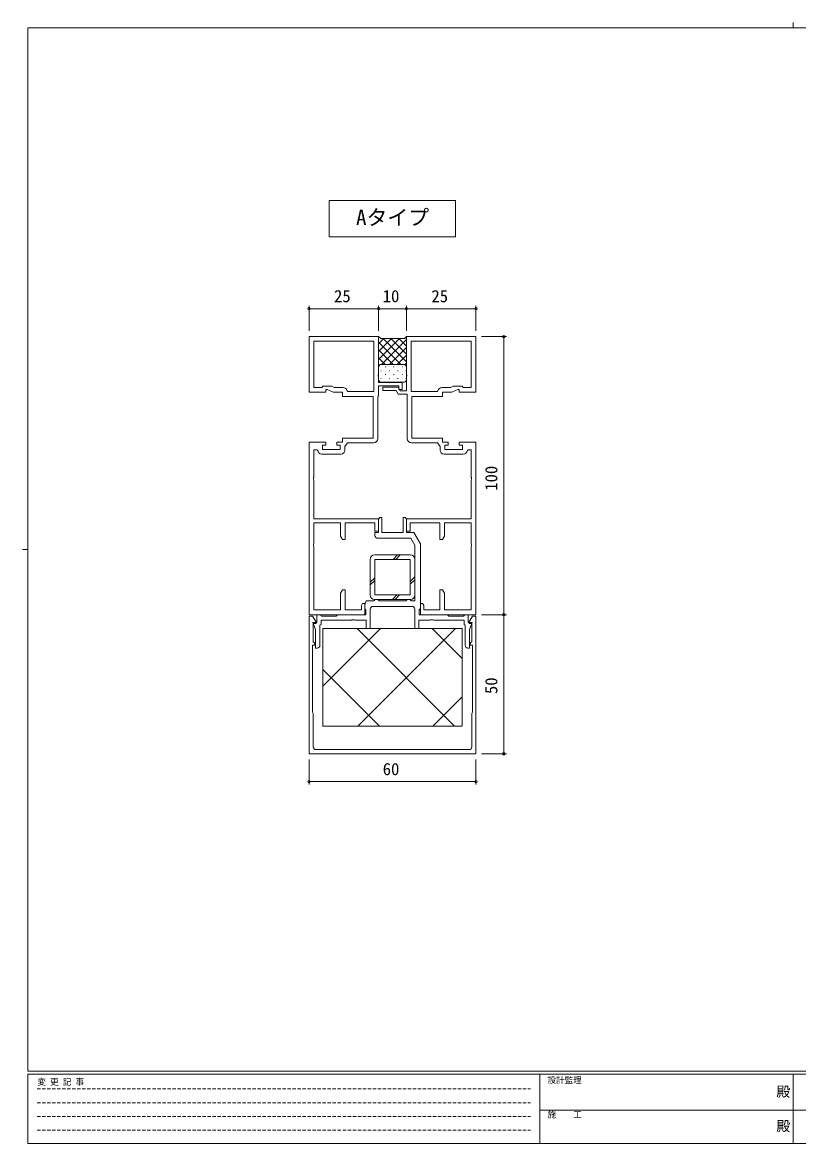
# Model space of a CAD drawing. Units: millimetres on the paper. Extents: x -283 to 283, y -202 to 202.
# Drawn here: x -283.4 to -4.4, y -201.5 to 201.5 of the extents above; entities that cross this region are included whole.
import ezdxf
from ezdxf.enums import TextEntityAlignment as Align

# ---------------------------------------------------------------- set-up
doc = ezdxf.new("R2010")
doc.units = ezdxf.units.MM
doc.linetypes.add('DASHED1', pattern=[1.8, 1.2, -0.6])
for name, color, linetype, lineweight in [('0-0_0', 3, 'Continuous', 9), ('0-1_USER1', 4, 'Continuous', 9), ('0-2_YKK_ZWAK', 6, 'Continuous', 9), ('0-3_YKK_11', 7, 'Continuous', 9), ('0-4_YKK_12', 7, 'Continuous', 9)]:
    doc.layers.add(name, color=color, linetype=linetype, lineweight=lineweight)
doc.styles.add('ＭＳ ゴシック', font='')
doc.styles.get('ＭＳ ゴシック').set_extended_font_data('MS Gothic')

msp = doc.modelspace()

# ---------------------------------------------------------------- linework, layer by layer
at = {"layer": '0-0_0'}
msp.add_lwpolyline([(-173.083, 137.473), (-127.714, 137.473), (-127.714, 124.454), (-173.083, 124.454)], close=True, dxfattribs=at)
at = {"layer": '0-1_USER1'}
for p, q in [((-155.363, 86.022), (-153.539, 87.846)), ((-155.363, 83.193), (-150.71, 87.846)), ((-155.363, 80.365), (-147.882, 87.846)), ((-147.339, 78.596), (-155.363, 86.621)), ((-154.303, 78.596), (-145.363, 87.537)), ((-145.363, 79.449), (-153.76, 87.846)), ((-151.475, 78.596), (-145.363, 84.708)), ((-145.363, 82.278), (-150.932, 87.846)), ((-145.363, 85.106), (-148.103, 87.846)), ((-145.363, 87.934), (-145.694, 88.265)), ((-150.167, 78.596), (-155.363, 83.792)), ((-152.995, 78.596), (-155.363, 80.964)), ((-148.646, 78.596), (-145.363, 81.88)), ((-155.262, 78.034), (-155.363, 78.135)), ((-155.363, 77.596), (-155.363, 73.154)), ((-146.363, 78.596), (-154.363, 78.596)), ((-154.363, 78.596), (-146.363, 78.596)), ((-153.003, 77.726), (-152.803, 77.726)), ((-149.973, 77.726), (-149.773, 77.726)), ((-146.943, 77.726), (-146.743, 77.726)), ((-145.921, 78.493), (-145.363, 79.051)), ((-145.363, 73.154), (-145.363, 77.596)), ((-154.618, 76.311), (-154.418, 76.311)), ((-154.618, 73.481), (-154.418, 73.481)), ((-153.003, 74.896), (-152.803, 74.896)), ((-151.588, 76.311), (-151.388, 76.311)), ((-151.588, 73.481), (-151.388, 73.481)), ((-149.973, 74.896), (-149.773, 74.896)), ((-148.558, 76.311), (-148.358, 76.311)), ((-148.558, 73.481), (-148.358, 73.481)), ((-146.943, 74.896), (-146.743, 74.896)), ((-145.528, 76.311), (-145.363, 76.311)), ((-145.528, 73.481), (-145.363, 73.481)), ((-154.363, 72.154), (-146.163, 72.154)), ((-158.363, 8.496), (-158.363, -4.304)), ((-143.963, 10.096), (-156.763, 10.096)), ((-150.168, 8.496), (-148.568, 10.096)), ((-149.168, 8.496), (-147.568, 10.096)), ((-142.363, -4.304), (-142.363, 8.496)), ((-158.363, 0.301), (-156.763, 1.901)), ((-158.363, -0.699), (-156.763, 0.901)), ((-143.963, 0.559), (-142.363, 2.159)), ((-143.963, -0.441), (-142.363, 1.159)), ((-156.763, -5.904), (-143.963, -5.904)), ((-150.425, -5.904), (-148.825, -4.304)), ((-149.425, -5.904), (-147.825, -4.304)), ((-175.363, -37.046), (-154.721, -16.404)), ((-128.069, -51.404), (-163.069, -16.404)), ((-162.78, -51.404), (-127.78, -16.404)), ((-125.363, -27.168), (-136.128, -16.404)), ((-155.009, -51.404), (-175.363, -31.05)), ((-135.839, -51.404), (-125.363, -40.927))]:
    msp.add_line(p, q, dxfattribs=at)
for points in [[(-145.363, 88.596), (-146.113, 87.846), (-154.613, 87.846), (-155.363, 88.596), (-155.363, 77.596)], [(-145.363, 77.596), (-145.363, 88.596), (-146.113, 87.846), (-154.613, 87.846), (-155.363, 88.596)]]:
    msp.add_lwpolyline(points, dxfattribs=at)
for points in [[(-156.763, 8.496), (-156.763, -4.304), (-143.963, -4.304), (-143.963, 8.496)], [(-125.363, -51.404), (-175.363, -51.404), (-175.363, -16.404), (-125.363, -16.404)]]:
    msp.add_lwpolyline(points, close=True, dxfattribs=at)
for centre, radius, start, end in [((-154.363, 77.596), 1, 90, 180), ((-154.363, 77.596), 1, 90, 180), ((-146.363, 77.596), 1, 0, 90), ((-146.363, 77.596), 1, 0, 90), ((-154.363, 73.154), 1, 180, 270), ((-146.305, 73.088), 0.945, 278.65949, 4.02089), ((-156.763, 8.496), 1.6, 90, 180), ((-143.963, 8.496), 1.6, 0, 90), ((-156.763, -4.304), 1.6, 180, 270), ((-143.963, -4.304), 1.6, 270, 0)]:
    msp.add_arc(centre, radius, start, end, dxfattribs=at)
at = {"layer": '0-2_YKK_ZWAK'}
for p, q in [((-180.363, 90.596), (-180.363, 99.596)), ((-180.363, 98.596), (-155.363, 98.596)), ((-155.363, 90.596), (-155.363, 99.596)), ((-155.363, 90.596), (-155.363, 99.596)), ((-155.363, 98.596), (-145.363, 98.596)), ((-145.363, 90.596), (-145.363, 99.596)), ((-145.363, 90.596), (-145.363, 99.596)), ((-145.363, 98.596), (-120.363, 98.596)), ((-120.363, 90.596), (-120.363, 99.596)), ((-118.363, 88.596), (-109.363, 88.596)), ((-110.363, -11.404), (-110.363, 88.596)), ((-118.363, -11.404), (-109.363, -11.404)), ((-118.363, -11.404), (-109.363, -11.404)), ((-110.363, -61.404), (-110.363, -11.404)), ((-180.363, -63.404), (-180.363, -72.404)), ((-120.363, -63.404), (-120.363, -72.404)), ((-118.363, -61.404), (-109.363, -61.404)), ((-180.363, -71.404), (-120.363, -71.404))]:
    msp.add_line(p, q, dxfattribs=at)
for centre in [(-180.363, 98.596), (-155.363, 98.596), (-155.363, 98.596), (-145.363, 98.596), (-145.363, 98.596), (-120.363, 98.596), (-110.363, 88.596), (-110.363, -11.404), (-110.363, -11.404), (-110.363, -61.404), (-180.363, -71.404), (-120.363, -71.404)]:
    msp.add_circle(centre, 0.425, dxfattribs=at)
at = {"layer": '0-3_YKK_11'}
for p, q in [((-157.063, 86.896), (-178.663, 86.896)), ((-122.063, 86.896), (-143.663, 86.896)), ((-168.963, 46.296), (-175.763, 46.296)), ((-131.763, 46.296), (-124.963, 46.296)), ((-177.863, -59.904), (-122.863, -59.904))]:
    msp.add_line(p, q, dxfattribs=at)
for points in [[(-180.363, -11.404), (-180.363, 50.596), (-174.363, 50.596), (-174.363, 49.596), (-175.563, 49.596), (-175.563, 47.996), (-169.163, 47.996), (-169.163, 49.596), (-170.363, 49.596), (-170.363, 50.596), (-168.363, 50.596), (-168.363, 52.096), (-157.363, 52.096), (-157.363, 67.096), (-168.363, 67.096), (-168.363, 68.596), (-171.718, 68.596), (-173.863, 69.596), (-174.363, 69.596), (-174.363, 68.596), (-180.363, 68.596), (-180.363, 88.596), (-155.363, 88.596), (-155.363, 75.055), (-155.483, 74.871), (-155.483, 74.321), (-155.363, 74.138), (-155.363, 72.096), (-146.863, 72.096), (-146.863, 69.596), (-148.063, 69.596), (-148.063, 70.896), (-155.363, 70.896), (-155.363, 67.296), (-155.513, 67.103), (-155.663, 66.909), (-155.663, 51.896)], [(-157.063, 86.896), (-178.663, 86.896), (-178.663, 70.296), (-175.763, 70.296), (-175.363, 70.696), (-172.199, 70.696), (-171.342, 70.296), (-168.163, 70.296)], [(-166.684, 69.046), (-166.388, 68.796), (-157.063, 68.796), (-157.063, 86.896)], [(-120.363, -11.404), (-120.363, 50.596), (-126.363, 50.596), (-126.363, 49.596), (-125.163, 49.596), (-125.163, 47.996), (-131.563, 47.996), (-131.563, 49.596), (-130.363, 49.596), (-130.363, 50.596), (-132.363, 50.596), (-132.363, 52.096), (-143.363, 52.096), (-143.363, 67.096), (-132.363, 67.096), (-132.363, 68.596), (-129.008, 68.596), (-126.863, 69.596), (-126.363, 69.596), (-126.363, 68.596), (-120.363, 68.596), (-120.363, 88.596), (-145.363, 88.596), (-145.363, 75.055), (-145.243, 74.871), (-145.243, 74.321), (-145.363, 74.138), (-145.363, 69.096), (-147.612, 69.096), (-148.363, 70.396), (-153.863, 70.396), (-153.863, 69.196), (-149.056, 69.196), (-148.305, 67.896), (-145.063, 67.896), (-145.063, 51.896)], [(-122.063, 86.896), (-143.663, 86.896), (-143.663, 68.796), (-134.338, 68.796), (-134.042, 69.046)], [(-132.563, 70.296), (-129.384, 70.296), (-128.527, 70.696), (-125.363, 70.696), (-124.963, 70.296), (-122.063, 70.296), (-122.063, 86.896)], [(-157.163, 50.396), (-166.563, 50.396), (-167.463, 49.111), (-167.463, 47.796)], [(-143.563, 50.396), (-134.163, 50.396), (-133.263, 49.111), (-133.263, 47.796)], [(-177.254, 47.63), (-177.552, 47.896), (-178.663, 47.896), (-178.663, 38.055), (-178.783, 37.871), (-178.783, 37.321), (-178.663, 37.138), (-178.663, 23.096), (-155.363, 23.096), (-155.363, 18.596), (-156.663, 18.596), (-156.663, 21.596), (-167.363, 21.596), (-167.363, 15.596), (-168.363, 15.596), (-169.063, 16.809), (-169.063, 21.596), (-178.663, 21.596), (-178.663, 14.055), (-178.783, 13.871), (-178.783, 13.321), (-178.663, 13.138), (-178.663, -9.704), (-169.063, -9.704), (-169.063, -3.616), (-168.363, -2.404), (-167.363, -2.404), (-167.363, -9.704), (-161.563, -9.704), (-161.563, -8.097), (-161.163, -7.404), (-160.363, -7.404), (-160.363, -11.404), (-180.363, -11.404)], [(-123.472, 47.63), (-123.174, 47.896), (-122.063, 47.896), (-122.063, 38.055), (-121.943, 37.871), (-121.943, 37.321), (-122.063, 37.138), (-122.063, 23.096), (-145.363, 23.096), (-145.363, 18.596), (-144.063, 18.596), (-144.063, 21.596), (-133.363, 21.596), (-133.363, 15.596), (-132.363, 15.596), (-131.663, 16.809), (-131.663, 21.596), (-122.063, 21.596), (-122.063, 14.055), (-121.943, 13.871), (-121.943, 13.321), (-122.063, 13.138), (-122.063, -9.704), (-131.663, -9.704), (-131.663, -3.616), (-132.363, -2.404), (-133.363, -2.404), (-133.363, -9.704), (-139.163, -9.704), (-139.163, -8.097), (-139.563, -7.404), (-140.363, -7.404), (-140.363, -11.404), (-120.363, -11.404)], [(-156.663, 17.096), (-156.663, 18.096), (-155.363, 18.096), (-155.363, 22.904), (-154.963, 23.596), (-154.163, 23.596), (-154.163, 18.096), (-146.563, 18.096), (-146.563, 23.596), (-145.763, 23.596), (-145.363, 22.904), (-145.363, 18.096), (-142.672, 18.096), (-140.363, 14.096)], [(-177.463, -23.404), (-178.063, -23.404), (-178.063, -16.754), (-178.991, -14.204), (-177.563, -14.204), (-177.563, -11.404), (-176.363, -11.404), (-176.063, -11.704), (-175.863, -11.904), (-170.563, -11.904), (-170.363, -11.704), (-170.063, -11.404), (-159.963, -11.404), (-159.963, -9.604), (-160.163, -9.404), (-160.363, -9.204), (-160.363, -7.904), (-159.817, -6.404), (-157.063, -6.404), (-156.863, -6.204), (-156.563, -5.904), (-155.663, -5.904), (-155.363, -6.204), (-155.163, -6.404), (-145.563, -6.404), (-145.363, -6.204), (-145.063, -5.904), (-144.163, -5.904), (-143.863, -6.204), (-143.663, -6.404), (-142.363, -6.404), (-142.363, 13.561), (-143.827, 16.096), (-155.663, 16.096)], [(-140.363, 14.096), (-140.363, -9.204), (-140.563, -9.404), (-140.763, -9.604), (-140.763, -11.404), (-130.663, -11.404), (-130.363, -11.704), (-130.163, -11.904), (-124.863, -11.904), (-124.663, -11.704), (-124.363, -11.404), (-123.163, -11.404), (-123.163, -14.204), (-121.735, -14.204), (-122.663, -16.754), (-122.663, -23.404), (-123.263, -23.404)], [(-120.363, -61.404), (-180.363, -61.404), (-180.363, -11.904), (-179.063, -11.904), (-177.74, -14.195), (-177.936, -14.536), (-178.863, -14.536), (-178.863, -21.104), (-178.563, -21.404), (-178.263, -21.704), (-178.263, -22.404), (-179.163, -22.404), (-179.163, -46.404), (-178.863, -46.923), (-178.863, -58.904)], [(-158.363, -9.404), (-158.363, -16.404), (-159.863, -16.404), (-159.863, -13.404), (-163.692, -13.404), (-163.884, -13.261), (-164.842, -13.261), (-165.034, -13.404), (-176.063, -13.404), (-176.063, -14.873), (-176.463, -15.104), (-176.463, -22.404)], [(-143.363, -8.404), (-150.363, -8.404), (-157.363, -8.404)], [(-124.263, -22.404), (-124.263, -15.104), (-124.663, -14.873), (-124.663, -13.404), (-135.692, -13.404), (-135.884, -13.261), (-136.842, -13.261), (-137.034, -13.404), (-140.863, -13.404), (-140.863, -16.404), (-142.363, -16.404), (-142.363, -9.404)], [(-121.863, -58.904), (-121.863, -46.923), (-121.563, -46.404), (-121.563, -22.404), (-122.463, -22.404), (-122.463, -21.704), (-122.163, -21.404), (-121.863, -21.104), (-121.863, -14.536), (-122.79, -14.536), (-122.986, -14.195), (-121.663, -11.904), (-120.363, -11.904), (-120.363, -61.404)]]:
    msp.add_lwpolyline(points, dxfattribs=at)
for centre, radius, start, end in [((-168.163, 68.796), 1.5, 9.59408, 89.99999), ((-132.563, 68.796), 1.5, 90.00001, 170.40592), ((-157.163, 51.896), 1.5, 270.00001, 359.99999), ((-143.563, 51.896), 1.5, 180.00001, 269.99999), ((-175.763, 47.796), 1.5, 186.37939, 270), ((-168.963, 47.796), 1.5, 270.00001, 359.99999), ((-131.763, 47.796), 1.5, 180.00001, 269.99999), ((-124.963, 47.796), 1.5, 270, 353.62061), ((-155.663, 17.096), 1, 180.00001, 269.99999), ((-157.363, -9.404), 1, 90.00001, 179.99999), ((-143.363, -9.404), 1, 0.00001, 89.99999), ((-177.463, -22.404), 1, 270.00001, 359.99999), ((-123.263, -22.404), 1, 180.00001, 269.99999), ((-177.863, -58.904), 1, 180.00001, 269.99999), ((-122.863, -58.904), 1, 270.00001, 359.99999)]:
    msp.add_arc(centre, radius, start, end, dxfattribs=at)
at = {"layer": '0-4_YKK_12'}
for p, q in [((-6.353, 201.5), (-6.353, 199.5)), ((268.637, 199.5), (-281.363, 199.5)), ((-281.363, -175.5), (-281.363, 199.5)), ((-283.363, 12), (-281.363, 12)), ((268.637, -175.5), (-281.363, -175.5)), ((241.637, -176.5), (-281.363, -176.5)), ((-281.363, -201.5), (-281.363, -176.5)), ((-97.363, -176.5), (-97.363, -201.5)), ((-6.363, -176.5), (-6.363, -201.5)), ((-97.363, -189.5), (-5.363, -189.5)), ((-5.363, -189.5), (86.637, -189.5)), ((-281.363, -201.5), (241.637, -201.5))]:
    msp.add_line(p, q, dxfattribs=at)
at = {"layer": '0-4_YKK_12', "linetype": 'DASHED1'}
for p, q in [((-278.078, -181.866), (-100.798, -181.866)), ((-278.078, -186.815), (-100.798, -186.815)), ((-278.078, -191.764), (-100.798, -191.764)), ((-278.078, -196.713), (-100.798, -196.713))]:
    msp.add_line(p, q, dxfattribs=at)

# ---------------------------------------------------------------- texts
at = {"layer": '0-0_0', "style": 'ＭＳ ゴシック'}
msp.add_text('Aタイプ', height=5.499, dxfattribs=at).set_placement((-163.47, 127.001), align=Align.BOTTOM_LEFT)
at = {"layer": '0-2_YKK_ZWAK', "style": 'ＭＳ ゴシック'}
for s, p in [('25', (-171.383, 99.596)), ('10', (-153.883, 99.596)), ('25', (-136.383, 99.596)), ('60', (-153.883, -70.404))]:
    msp.add_text(s, height=4.399, dxfattribs=at).set_placement(p, align=Align.BOTTOM_LEFT)
for s, p in [('100', (-111.363, 33.156)), ('50', (-111.363, -39.924))]:
    msp.add_text(s, height=4.399, rotation=90, dxfattribs=at).set_placement(p, align=Align.BOTTOM_LEFT)
at = {"layer": '0-4_YKK_12', "style": 'ＭＳ ゴシック'}
for s, height, p in [('設計監理', 2.199, (-94.671, -180.452)), ('変 更 記 事', 2.199, (-277.996, -181.105)), ('殿', 3.666, (-12.421, -185.755)), ('施\u3000\u3000工', 2.199, (-94.671, -192.825)), ('殿', 3.666, (-12.421, -198.127))]:
    msp.add_text(s, height=height, dxfattribs=at).set_placement(p, align=Align.BOTTOM_LEFT)

doc.saveas('drawing.dxf')
